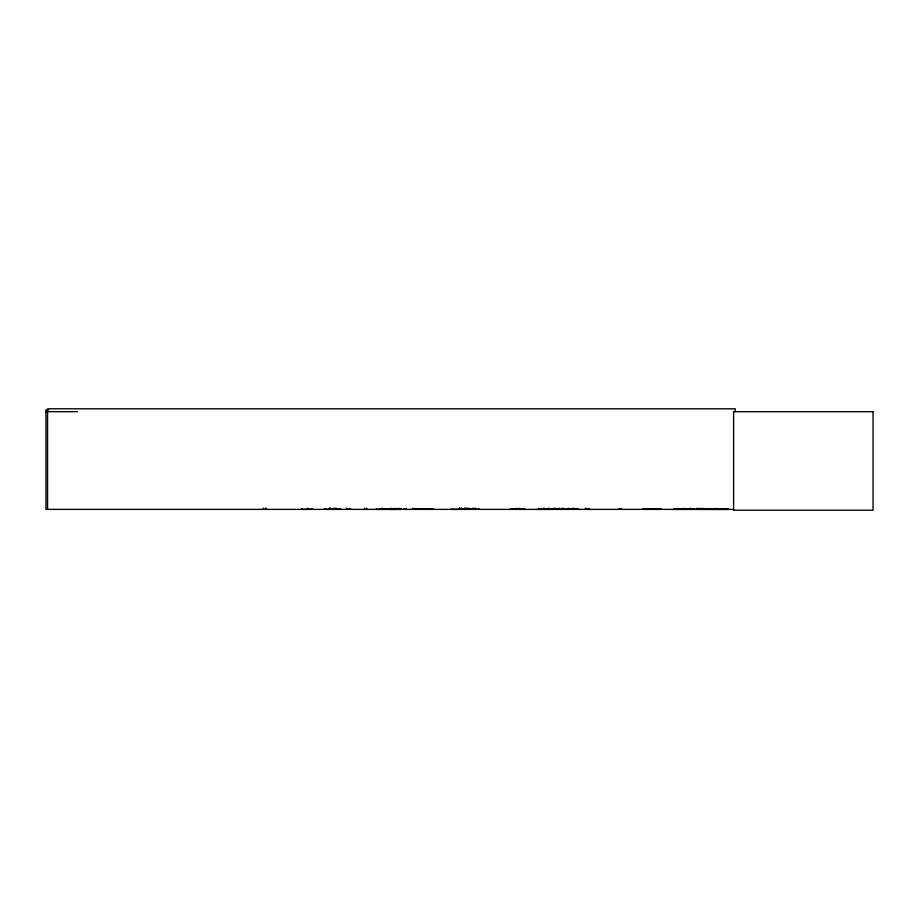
<?xml version="1.0" encoding="UTF-8"?>
<svg xmlns="http://www.w3.org/2000/svg" width="919" height="919" viewBox="0 0 919 919"><rect width="100%" height="100%" fill="white"/><g stroke="black" fill="none" stroke-linecap="round" stroke-linejoin="round"><path stroke-width="1.38" d="M459.925 509.344L459.937 508.563M474.698 509.344L474.709 508.563M555.455 509.252L555.237 508.356M301.65 509.379L312.081 509.298M690.778 509.137L690.456 508.356M451.861 509.379L478.765 509.275M464.692 509.275L464.784 508.356M677.039 509.252L677.108 508.563M466.14 509.379L466.427 508.632M466.519 509.252L466.599 508.563M553.445 509.252L553.341 508.356M375.86 509.379L401.235 509.379L401.212 508.563M537.718 509.379L578.717 509.275M574.685 509.252L574.605 508.356M332.012 509.252L331.989 508.563M335.561 509.252L335.446 508.356M467.691 509.275L467.564 508.356M403.154 509.379L405.038 508.632L405.141 509.379M334.298 509.298L334.367 508.356M619.383 509.252L619.417 508.632L619.613 509.379M702.736 509.333L702.001 509.333L728.56 509.333L673.707 509.333L693.902 509.115M702.047 509.356L728.537 509.379M702.484 508.356L702.598 509.137M726.171 509.356L726.309 508.598M728.147 509.356L728.399 508.598M673.707 509.333L694.19 509.356M674.224 509.356L674.523 509.379M676.958 509.356L678.256 509.333L677.659 509.356M690.353 509.275L691.031 509.356M693.385 509.379L693.179 509.137M524.508 509.275L511.136 508.632M693.65 509.379L693.902 508.598M546.035 509.275L546.116 508.632M557.695 509.275L557.787 508.632M324.028 509.275L340.627 509.298M324.499 509.275L324.591 508.632M331.805 509.275L331.897 508.632M393.252 509.275L393.206 508.563M570.883 509.275L570.975 508.632M468.231 509.275L468.334 508.632L468.437 509.379M403.763 509.275L403.866 508.632L403.969 509.379M618.855 509.275L619.314 509.275M48.822 409.828L45.95 409.828L45.95 509.379L733.799 509.379M45.95 411.678L77.472 411.678M380.144 508.735L398.547 508.735M414.768 508.735L433.171 508.735M642.955 508.735L661.347 508.735M380.11 508.977L398.582 508.977M414.733 509L433.205 508.977M642.921 508.977L661.393 509M350.84 509.344L346.693 509.275M433.182 509.321L414.331 508.632M589.906 509.344L585.575 509.275L585.587 508.356M642.932 509.321L661.37 509.321M698.945 509.275L698.842 508.632M547.035 509.275L546.943 508.632M545.128 509.275L545.024 508.632M350.242 509.275L350.139 508.632L350.036 509.379M469.919 509.275L469.827 508.632M462.613 509.275L462.521 508.632M400.638 509.252L400.523 508.563M393.86 509.275L393.906 508.563M578.246 509.275L578.154 508.632L578.062 509.379M559.407 509.275L559.441 508.15M558.936 509.275L558.855 508.632M397.341 509.275L397.261 508.632M690.18 509.356L689.755 508.563M562.141 509.275L562.083 508.632L562.026 509.379M569.217 509.275L569.16 508.632M556.937 509.275L556.88 508.632L556.822 509.379M697.797 509.275L697.854 508.356M697.51 509.275L697.464 508.632L697.406 509.379M684.873 509.275L684.816 508.632L684.77 509.379M710.203 509.252L710.146 508.563M696.924 509.275L697.05 508.356M696.705 509.275L696.671 508.632M576.006 509.252L575.972 508.563M561.704 509.252L561.842 508.356M735.234 411.678L735.234 408.794L47.57 408.794L47.57 509.379M723.77 508.563L723.77 509.379M716.648 508.356L716.648 509.379M716.131 508.356L716.131 509.379M708.997 508.563L708.997 509.379M707.791 508.563L707.791 509.379M704.184 508.563L704.184 509.379M702.955 508.356L702.955 509.379M700.657 508.356L700.657 509.379M700.152 508.356L700.152 509.379M698.647 508.563L698.739 509.379M698.325 508.356L698.325 509.379M696.625 508.563L696.625 509.379M693.018 508.563L693.018 509.379M690.663 508.563L690.663 509.379M690.02 508.356L690.02 509.379M684.506 508.356L684.506 509.379M684.058 508.356L684.058 509.379M621.21 508.356L621.21 509.379M589.113 508.563L589.113 509.379M585.725 508.356L585.725 509.379M585.38 508.563L585.38 509.379M574.812 508.563L574.812 509.379M574.467 508.356L574.467 509.379M573.077 508.356L573.077 509.379M572.824 508.356L572.824 509.379M571.078 508.563L571.078 509.379M570.676 508.563L570.676 509.379M569.102 508.563L569.102 509.379M568.654 508.356L568.654 509.379M568.16 508.356L568.16 509.379M565.265 508.563L565.265 509.379M563.117 508.356L563.117 509.379M562.865 508.356L562.865 509.379M562.267 508.356L562.267 509.379M558.763 508.563L558.763 509.379M557.879 508.563L557.879 509.379M555.49 508.563L555.49 509.379M554.823 508.356L554.823 509.379M553.617 508.356L553.525 509.379M550.975 508.563L550.975 509.379M549.93 508.563L549.93 509.379M549.011 508.356L549.011 509.379M548.632 508.356L548.505 509.379M548.206 508.356L548.206 509.379M546.839 508.563L546.839 509.379M546.208 508.563L546.208 509.379M544.921 508.563L544.921 509.379M543.841 508.356L543.841 509.379M543.577 508.356L543.577 509.379M541.429 508.563L541.429 509.379M538.419 508.563L538.419 509.379M524.623 508.563L524.623 509.379M519.614 508.356L519.614 509.379M519.189 508.356L519.189 509.379M516.512 508.356L516.512 509.379M516.087 508.356L516.087 509.379M512.354 508.563L512.354 509.379M511.079 508.563L511.079 509.379M478.879 508.563L478.879 509.379M475.468 508.15L475.468 509.379M473.859 508.356L473.859 509.379M473.434 508.356L473.434 509.379M472.619 508.15L472.458 509.379M469.735 508.563L469.735 509.379M469.081 508.356L469.138 509.379M468.816 508.15L468.816 509.379M467.059 508.356L467.07 509.379M465.967 508.15L465.967 509.379M465.462 508.356L465.462 509.379M465.014 508.356L465.071 509.379M464.532 508.356L464.532 509.379M462.429 508.563L462.429 509.379M461.522 508.15L461.522 509.379M460.913 508.15L460.913 509.379M459.707 508.356L459.661 509.379M459.477 508.15L459.477 509.379M459.27 508.356L459.27 509.379M452.263 508.563L452.263 509.379M419.868 508.563L419.868 509.379M418.708 508.563L418.708 509.379M417.674 508.356L417.628 509.379M414.136 508.563L414.228 509.379M412.539 508.356L412.539 509.379M399.11 508.356L399.11 509.379M398.857 508.356L398.857 509.379M397.18 508.563L397.18 509.379M395.561 508.356L395.561 509.379M395.308 508.356L395.308 509.379M391.643 508.356L391.643 509.379M391.333 508.356L391.333 509.379M388.45 508.563L388.45 509.379M385.256 508.563L385.256 509.379M382.361 508.356L382.361 509.379M382.063 508.356L382.063 509.379M376.526 508.563L376.526 509.379M366.819 508.15L366.819 509.379M364.763 508.15L364.763 509.379M346.727 508.356L346.727 509.379M346.612 508.356L346.486 509.379M340.34 508.563L340.34 509.379M336.699 508.356L336.687 509.379M335.573 508.356L335.688 509.379M334.998 508.563L335.102 509.379M334.895 508.632L334.895 509.379M334.723 508.356L334.723 509.379M332.138 508.563L332.138 509.379M330.358 508.15L330.358 509.379M329.887 508.356L329.887 509.379M329.634 508.356L329.634 509.379M329.427 508.15L329.427 509.379M324.683 508.563L324.683 509.379M312.368 508.563L312.368 509.379M307.922 508.356L307.922 509.379M307.566 508.356L307.566 509.379M301.949 508.563L301.949 509.379M266.234 508.15L266.234 509.379M265.292 508.15L265.292 509.379M263.362 508.15L263.362 509.379M541.165 509.172L541.188 508.563L541.165 509.172M873.05 411.678L733.615 411.678L733.615 510.206L873.05 510.206L873.05 411.678M523.462 509.275L523.405 508.632L523.348 509.379M544.289 509.379L544.289 508.356L544.22 509.379M406.209 509.379L406.209 508.356L406.175 509.379"/></g></svg>
